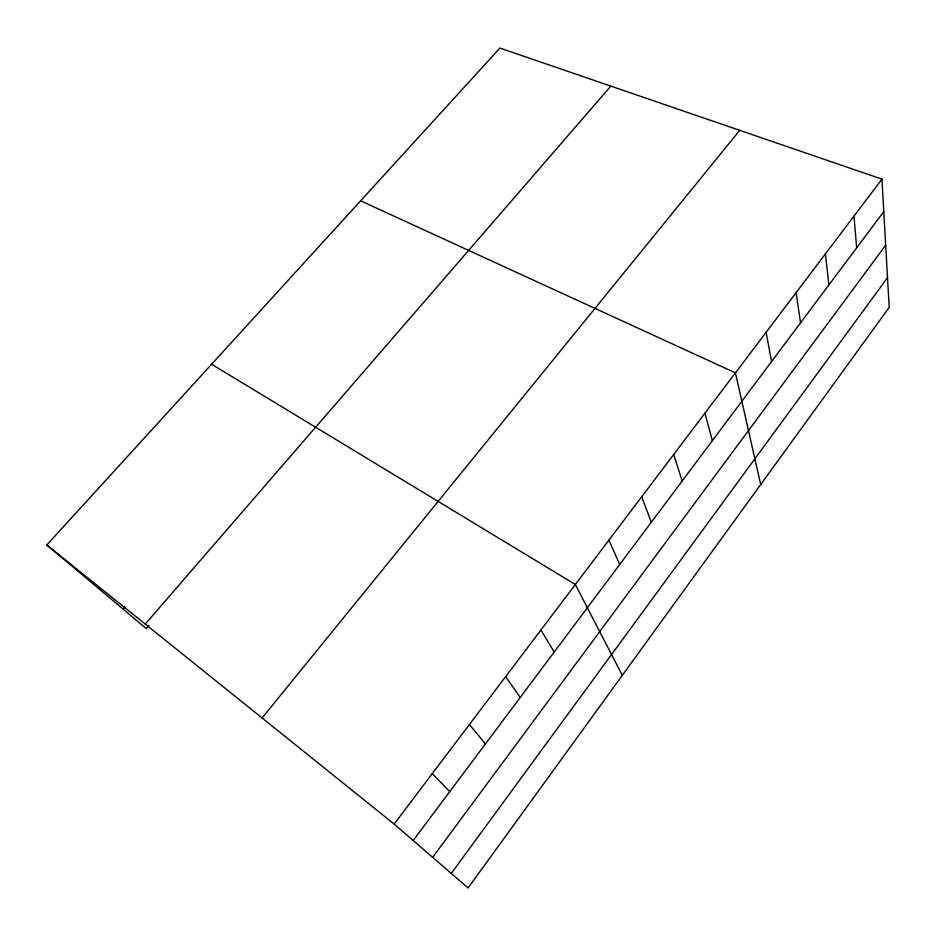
<?xml version="1.0" encoding="UTF-8"?>
<svg xmlns="http://www.w3.org/2000/svg" width="936" height="936" viewBox="0 0 936 936"><rect width="100%" height="100%" fill="white"/><g stroke="black" fill="none" stroke-linecap="round" stroke-linejoin="round"><path stroke-width="1.4" d="M451.269 873.405L887.515 277.7M432.643 857.317L885.678 245.197M413.174 840.493L883.783 211.606M881.946 179.15L889.2 307.382L468.094 887.948L394.138 824.054L881.946 179.15L499.929 48.052L46.8 544.986L146.262 628.582L149.046 625.365M262.103 717.97L739.721 130.35M145.255 624.09L610.822 86.112M123.166 609.172L125.085 606.973M360.629 200.819L735.415 372.867L760.699 484.544M211.606 364.244L575.336 584.497L622.3 675.347M46.8 544.986L394.138 824.054M432.256 773.651L449.76 791.599M469.404 724.534L485.433 743.921M505.615 676.669L520.24 697.414M540.914 630.01L554.194 652.029M608.915 540.107L619.714 564.49M641.687 496.782L651.316 522.253M673.674 454.486L682.192 480.999M704.913 413.197L712.366 440.68M766.116 332.28L771.545 361.589M796.091 292.652L800.561 322.815M825.376 253.948L828.922 284.907M853.983 216.122L856.662 247.853"/></g></svg>
